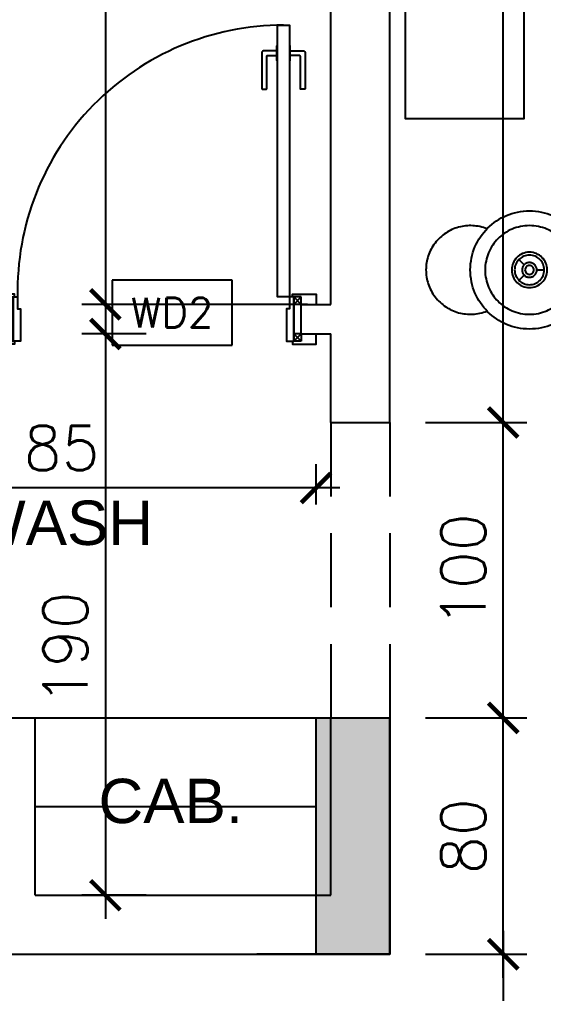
# Model space of a CAD drawing. Header units: centimetres. Extents: x -10658 to 14823, y -5448 to 3597.
# Drawn here: x -1408.3 to -1231, y 1451.7 to 1781.4 of the extents above; entities that cross this region are included whole.
import ezdxf
from ezdxf.xclip import XClip

# ---------------------------------------------------------------- set-up
doc = ezdxf.new("R2010")
doc.units = ezdxf.units.CM
doc.header["$LTSCALE"] = 100
doc.header["$MEASUREMENT"] = 0
doc.header["$XCLIPFRAME"] = 0
doc.header["$PDMODE"] = 35
doc.linetypes.add('A0-01 FLOOR PLANS$0$HIDDEN', pattern=[0.375, 0.25, -0.125])
for name, color, linetype in [('A0-01 FLOOR PLANS$0$CABINET', 4, 'Continuous'), ('A0-01 FLOOR PLANS$0$DIM IN', 1, 'Continuous'), ('A0-01 FLOOR PLANS$0$DOOR', 1, 'Continuous'), ('A0-01 FLOOR PLANS$0$FURNITURE', 111, 'Continuous'), ('A0-01 FLOOR PLANS$0$HIDDEN -03', 8, 'A0-01 FLOOR PLANS$0$HIDDEN'), ('A0-01 FLOOR PLANS$0$TEXT', 3, 'Continuous'), ('A0-01 FLOOR PLANS$0$TEXT-SCHED', 3, 'Continuous'), ('A0-01 FLOOR PLANS$0$WALL-01', 7, 'Continuous'), ('A0-01 FLOOR PLANS$0$WINDOW', 1, 'Continuous'), ('GRID$0$WOODEN DOOR', 1, 'Continuous'), ('SOURROUNDING$0$KERBSTONE', 11, 'Continuous'), ('XREF GF COL$0$COLUMN', 6, 'Continuous'), ('XREF GF COL$0$COLUMN HATCH', 201, 'Continuous')]:
    doc.layers.add(name, color=color, linetype=linetype)
doc.styles.add('A0-01 FLOOR PLANS$0$22', font='romans.shx')
doc.styles.add('A0-01 FLOOR PLANS$0$A0-01 GROUND FLOOR PLAN - For Entry modification$0$ROMANS', font='romans')
doc.styles.add('A0-01 FLOOR PLANS$0$ART-PS-1', font='arial.ttf', dxfattribs={"height": 20})
doc.dimstyles.new('A0-01 FLOOR PLANS$0$100', dxfattribs={"dimtxt": 15, "dimasz": 10, "dimexe": 8, "dimexo": 12, "dimgap": 6, "dimtad": 1, "dimdec": 0, "dimzin": 0, "dimdsep": 46, "dimtxsty": 'A0-01 FLOOR PLANS$0$22', "dimblk": 'A0-01 FLOOR PLANS$0$_ARCHTICK', "dimcen": 30, "dimdle": 8, "dimclrd": 1, "dimclre": 1, "dimclrt": 2, "dimadec": 0, "dimazin": 0, "dimtfac": 1, "dimtdec": 0, "dimtmove": 2, "dimatfit": 3, "dimldrblk": 'A0-01 FLOOR PLANS$0$_OBLIQUE', "dimfxl": 100, "dimtolj": 1, "dimtzin": 0, "dimarcsym": 0})
doc.dimstyles.new('A0-01 FLOOR PLANS$0$A0-01 GROUND FLOOR PLAN - For Entry modification$0$text', dxfattribs={"dimtxt": 18, "dimasz": 10, "dimexe": 10, "dimexo": 10, "dimgap": -6, "dimtad": 1, "dimtih": 1, "dimtoh": 1, "dimdec": 0, "dimdsep": 46, "dimtxsty": 'A0-01 FLOOR PLANS$0$A0-01 GROUND FLOOR PLAN - For Entry modification$0$ROMANS', "dimblk1": 'A0-01 FLOOR PLANS$0$A0-01 GROUND FLOOR PLAN - For Entry modification$0$_ARCHTICK', "dimblk2": 'A0-01 FLOOR PLANS$0$A0-01 GROUND FLOOR PLAN - For Entry modification$0$_ARCHTICK', "dimsah": 1, "dimcen": 25, "dimdle": 10, "dimse1": 1, "dimse2": 1, "dimsd1": 1, "dimsd2": 1, "dimclrd": 1, "dimclre": 1, "dimclrt": 2, "dimadec": 0, "dimazin": 0, "dimtfac": 1, "dimtdec": 0, "dimtmove": 2, "dimatfit": 3, "dimldrblk": 'A0-01 FLOOR PLANS$0$A0-01 GROUND FLOOR PLAN - For Entry modification$0$_ARCHTICK', "dimfxl": 1, "dimtolj": 1, "dimtzin": 0, "dimarcsym": 0})

# ---------------------------------------------------------------- blocks, each defined once
blk = doc.blocks.new('SOURROUNDING')
at = {"layer": 'SOURROUNDING$0$KERBSTONE', "lineweight": 13}
h = blk.add_hatch(dxfattribs=at)
h.set_pattern_fill('AR-HBONE', color=252, scale=5, angle=90)
h.paths.add_polyline_path([(-175, 1001.39), (-180.24, 999.4), (-175, 1003.26), (-175, 1910.07), (-189.19, 1904.68), (-175, 1915.15), (-175, 1965.25), (-177.79, 1965.57), (-175, 1966.16), (-175, 2515.31), (-190.95, 2509.26), (-175, 2521.02), (-175, 2569.63), (-179.55, 2570.15), (-175, 2571.11), (-175, 2808), (-890, 2808), (-890, 3028), (-1810, 3028), (-1810, 2511.19), (-1925, 2511.19), (-1925, 1979.72), (-1810, 1979.72), (-1810, 775), (-3028, 775), (-3028, 650), (-2728, 650), (-2448, 650), (-2428, 650), (-1382.07, 650), (-1382.07, 25), (-1257.59, 25), (-1257.07, 25), (-857.07, 25), (-732.07, 25), (-732.07, 668), (-175, 668)])
h.paths.add_polyline_path([(-1685, 828), (-1685, 2129.72), (-1770, 2129.72), (-1770, 2361.19), (-1685, 2361.19), (-1685, 2748), (-1220, 2748), (-1220, 2683), (-890, 2683), (-300, 2683), (-300, 788), (-590, 788), (-590, 793), (-817, 793), (-817, 713), (-1286.12, 713), (-1287.5, 828)], flags=16)
h.paths.add_polyline_path([(-1798.23, 1621.66), (-1726.11, 1621.66), (-1726.11, 1641.16), (-1798.23, 1641.16)], flags=16)
h.paths.add_polyline_path([(-1563.97, 2964.65), (-999.2, 2964.65), (-999.2, 3018.34), (-1563.97, 3018.34)], flags=16)
blk = doc.blocks.new('A0-01 FLOOR PLANS$0$Fur_Light-Table Lamp_D30_01')
for p, q in [((0, 2.5), (0, 5)), ((-3.54, -3.54), (-1.77, -1.77)), ((3.54, -3.54), (1.77, -1.77))]:
    blk.add_line(p, q)
for radius in [15, 6, 5, 2.5, 1.5]:
    blk.add_circle((0, 0), radius)
blk = doc.blocks.new('A0-01 FLOOR PLANS$0$LIVING')
at = {"layer": 'A0-01 FLOOR PLANS$0$FURNITURE'}
blk.add_lwpolyline([(-1564.7, 1868.81), (-1564.7, 1542.86), (-1604.7, 1542.86), (-1604.7, 1868.81)], close=True, dxfattribs=at)
blk.add_circle((-1562.79, 1491.66), 20, dxfattribs=at)
blk.add_arc((-1582.79, 1491.66), 15, 67.9757, 292.0243, dxfattribs=at)
at = {"layer": 'A0-01 FLOOR PLANS$0$FURNITURE', "xscale": -1, "rotation": 270}
blk.add_blockref('A0-01 FLOOR PLANS$0$Fur_Light-Table Lamp_D30_01', (-1562.79, 1491.66), dxfattribs=at)
blk = doc.blocks.new('XREF GF COL')
at = {"layer": 'XREF GF COL$0$COLUMN HATCH'}
blk.add_hatch(color=256, dxfattribs=at).paths.add_polyline_path([(-11694.7, 1508), (-11719.7, 1508), (-11719.7, 1428), (-11694.7, 1428)])
at = {"layer": 'XREF GF COL$0$COLUMN'}
blk.add_lwpolyline([(-11719.7, 1508), (-11694.7, 1508), (-11694.7, 1428), (-11719.7, 1428)], close=True, dxfattribs=at)
blk = doc.blocks.new('GRID')
at = {"layer": 'GRID$0$WOODEN DOOR'}
blk.add_line((-1392.09, 1428), (-1430.06, 1428), dxfattribs=at)
blk = doc.blocks.new('*D320')
at = {"layer": 'A0-01 FLOOR PLANS$0$TEXT-SCHED', "color": 1, "lineweight": -2, "transparency": 16777216}
for p, q in [((-1438.42, 1656.21), (-1478.99, 1656.21)), ((-1478.99, 1656.21), (-1478.99, 1634.21)), ((-1438.42, 1634.21), (-1438.42, 1656.21)), ((-1478.99, 1634.21), (-1438.42, 1634.21))]:
    blk.add_line(p, q, dxfattribs=at)
at = {"layer": 'Defpoints', "color": 0, "transparency": 16777216}
blk.add_point((-1458.71, 1645.21), dxfattribs=at)
blk.add_point((-1458.71, 1645.21), dxfattribs=at)
blk.add_point((-1458.71, 1645.21), dxfattribs=at)
at = {"layer": 'A0-01 FLOOR PLANS$0$TEXT-SCHED', "color": 2, "transparency": 16777216, "insert": (-1458.71, 1645.21), "char_height": 8, "width": 47.1429, "attachment_point": 5, "style": 'A0-01 FLOOR PLANS$0$A0-01 GROUND FLOOR PLAN - For Entry modification$0$ROMANS'}
blk.add_mtext('\\A1;{\\H1.25x;WD2}', dxfattribs=at)
blk = doc.blocks.new('A0-01 FLOOR PLANS$0$A0-01 GROUND FLOOR PLAN - For Entry modification$0$_ARCHTICK')
at = {"color": 0, "linetype": 'ByBlock', "const_width": 0.15}
blk.add_lwpolyline([(-0.5, -0.5), (0.5, 0.5)], dxfattribs=at)
blk = doc.blocks.new('A0-01 FLOOR PLANS$0$_ARCHTICK')
at = {"color": 0, "linetype": 'ByBlock', "const_width": 0.15}
blk.add_lwpolyline([(-0.5, -0.5), (0.5, 0.5)], dxfattribs=at)
blk = doc.blocks.new('*D362')
at = {"layer": 'A0-01 FLOOR PLANS$0$DIM IN', "color": 1, "lineweight": -2, "transparency": 16777216}
for p, q in [((-1481.29, 2136), (-1481.29, 1640)), ((-1412.84, 2128), (-1489.29, 2128)), ((-1412.84, 1648), (-1489.29, 1648))]:
    blk.add_line(p, q, dxfattribs=at)
at = {"layer": 'Defpoints', "color": 0, "transparency": 16777216}
for p in [(-1400.84, 2128), (-1481.29, 1648), (-1400.84, 1648)]:
    blk.add_point(p, dxfattribs=at)
at = {"layer": 'A0-01 FLOOR PLANS$0$DIM IN', "color": 1, "lineweight": -2, "transparency": 16777216, "xscale": 10, "yscale": 10, "zscale": 10}
for p, rotation in [((-1481.29, 2128), 90), ((-1481.29, 1648), 270)]:
    blk.add_blockref('A0-01 FLOOR PLANS$0$_ARCHTICK', p, dxfattribs=dict(at, rotation=rotation))
at = {"layer": 'A0-01 FLOOR PLANS$0$DIM IN', "color": 2, "transparency": 16777216, "insert": (-1494.79, 1888), "char_height": 15, "attachment_point": 5, "rotation": 90, "style": 'A0-01 FLOOR PLANS$0$22'}
blk.add_mtext('\\A1;480', dxfattribs=at)
blk = doc.blocks.new('A0-01 FLOOR PLANS$0$_OBLIQUE')
at = {"color": 0, "linetype": 'ByBlock'}
blk.add_line((-0.5, -0.5), (0.5, 0.5), dxfattribs=at)
blk = doc.blocks.new('*D363')
at = {"layer": 'A0-01 FLOOR PLANS$0$DIM IN', "color": 1, "lineweight": -2, "transparency": 16777216}
for p, q in [((-1481.29, 1646), (-1481.29, 1440)), ((-1467.45, 1638), (-1489.29, 1638)), ((-1467.45, 1448), (-1489.29, 1448))]:
    blk.add_line(p, q, dxfattribs=at)
at = {"layer": 'Defpoints', "color": 0, "transparency": 16777216}
for p in [(-1455.45, 1638), (-1481.29, 1448), (-1455.45, 1448)]:
    blk.add_point(p, dxfattribs=at)
at = {"layer": 'A0-01 FLOOR PLANS$0$DIM IN', "color": 1, "lineweight": -2, "transparency": 16777216, "xscale": 10, "yscale": 10, "zscale": 10}
for p, rotation in [((-1481.29, 1638), 90), ((-1481.29, 1448), 270)]:
    blk.add_blockref('A0-01 FLOOR PLANS$0$_ARCHTICK', p, dxfattribs=dict(at, rotation=rotation))
at = {"layer": 'A0-01 FLOOR PLANS$0$DIM IN', "color": 2, "transparency": 16777216, "insert": (-1494.79, 1531.58), "char_height": 15, "attachment_point": 5, "rotation": 90, "style": 'A0-01 FLOOR PLANS$0$22'}
blk.add_mtext('\\A1;190', dxfattribs=at)
blk = doc.blocks.new('*D364')
at = {"layer": 'A0-01 FLOOR PLANS$0$DIM IN', "color": 1, "lineweight": -2, "transparency": 16777216}
for p, q in [((-1595, 1580.22), (-1595, 1593.87)), ((-1410, 1580.22), (-1410, 1593.87)), ((-1402, 1585.87), (-1603, 1585.87))]:
    blk.add_line(p, q, dxfattribs=at)
at = {"layer": 'Defpoints', "color": 0, "transparency": 16777216}
for p in [(-1595, 1585.87), (-1595, 1568.22), (-1410, 1568.22)]:
    blk.add_point(p, dxfattribs=at)
at = {"layer": 'A0-01 FLOOR PLANS$0$DIM IN', "color": 1, "lineweight": -2, "transparency": 16777216, "xscale": 10, "yscale": 10, "zscale": 10, "rotation": 180}
blk.add_blockref('A0-01 FLOOR PLANS$0$_ARCHTICK', (-1595, 1585.87), dxfattribs=at)
at = {"layer": 'A0-01 FLOOR PLANS$0$DIM IN', "color": 1, "lineweight": -2, "transparency": 16777216, "xscale": 10, "yscale": 10, "zscale": 10}
blk.add_blockref('A0-01 FLOOR PLANS$0$_ARCHTICK', (-1410, 1585.87), dxfattribs=at)
at = {"layer": 'A0-01 FLOOR PLANS$0$DIM IN', "color": 2, "transparency": 16777216, "insert": (-1502.5, 1599.37), "char_height": 15, "attachment_point": 5, "style": 'A0-01 FLOOR PLANS$0$22'}
blk.add_mtext('\\A1;185', dxfattribs=at)
blk = doc.blocks.new('*D367')
at = {"layer": 'A0-01 FLOOR PLANS$0$DIM IN', "color": 1, "lineweight": -2, "transparency": 16777216}
for p, q in [((-1346.67, 1436), (-1346.67, 820)), ((-1364.32, 1428), (-1338.67, 1428)), ((-1364.32, 828), (-1338.67, 828))]:
    blk.add_line(p, q, dxfattribs=at)
at = {"layer": 'Defpoints', "color": 0, "transparency": 16777216}
for p in [(-1376.32, 1428), (-1376.32, 828), (-1346.67, 828)]:
    blk.add_point(p, dxfattribs=at)
at = {"layer": 'A0-01 FLOOR PLANS$0$DIM IN', "color": 1, "lineweight": -2, "transparency": 16777216, "xscale": 10, "yscale": 10, "zscale": 10}
for p, rotation in [((-1346.67, 1428), 90), ((-1346.67, 828), 270)]:
    blk.add_blockref('A0-01 FLOOR PLANS$0$_ARCHTICK', p, dxfattribs=dict(at, rotation=rotation))
at = {"layer": 'A0-01 FLOOR PLANS$0$DIM IN', "color": 2, "transparency": 16777216, "insert": (-1360.17, 1120.25), "char_height": 15, "attachment_point": 5, "rotation": 90, "style": 'A0-01 FLOOR PLANS$0$22'}
blk.add_mtext('\\A1;600', dxfattribs=at)
blk = doc.blocks.new('*D352')
at = {"layer": 'A0-01 FLOOR PLANS$0$DIM IN', "color": 1, "lineweight": -2, "transparency": 16777216}
for p, q in [((-1346.67, 1420), (-1346.67, 1516)), ((-1373, 1508), (-1338.67, 1508)), ((-1373, 1428), (-1338.67, 1428))]:
    blk.add_line(p, q, dxfattribs=at)
at = {"layer": 'Defpoints', "color": 0, "transparency": 16777216}
for p in [(-1385, 1508), (-1346.67, 1508), (-1385, 1428)]:
    blk.add_point(p, dxfattribs=at)
at = {"layer": 'A0-01 FLOOR PLANS$0$DIM IN', "color": 1, "lineweight": -2, "transparency": 16777216, "xscale": 10, "yscale": 10, "zscale": 10}
for p, rotation in [((-1346.67, 1508), 90), ((-1346.67, 1428), 270)]:
    blk.add_blockref('A0-01 FLOOR PLANS$0$_ARCHTICK', p, dxfattribs=dict(at, rotation=rotation))
at = {"layer": 'A0-01 FLOOR PLANS$0$DIM IN', "color": 2, "transparency": 16777216, "insert": (-1360.17, 1468), "char_height": 15, "attachment_point": 5, "rotation": 90, "style": 'A0-01 FLOOR PLANS$0$22'}
blk.add_mtext('\\A1;80', dxfattribs=at)
blk = doc.blocks.new('*D353')
at = {"layer": 'A0-01 FLOOR PLANS$0$DIM IN', "color": 1, "lineweight": -2, "transparency": 16777216}
for p, q in [((-1346.67, 1500), (-1346.67, 1616)), ((-1373, 1608), (-1338.67, 1608)), ((-1373, 1508), (-1338.67, 1508))]:
    blk.add_line(p, q, dxfattribs=at)
at = {"layer": 'Defpoints', "color": 0, "transparency": 16777216}
for p in [(-1385, 1608), (-1346.67, 1608), (-1385, 1508)]:
    blk.add_point(p, dxfattribs=at)
at = {"layer": 'A0-01 FLOOR PLANS$0$DIM IN', "color": 1, "lineweight": -2, "transparency": 16777216, "xscale": 10, "yscale": 10, "zscale": 10}
for p, rotation in [((-1346.67, 1608), 90), ((-1346.67, 1508), 270)]:
    blk.add_blockref('A0-01 FLOOR PLANS$0$_ARCHTICK', p, dxfattribs=dict(at, rotation=rotation))
at = {"layer": 'A0-01 FLOOR PLANS$0$DIM IN', "color": 2, "transparency": 16777216, "insert": (-1360.17, 1558), "char_height": 15, "attachment_point": 5, "rotation": 90, "style": 'A0-01 FLOOR PLANS$0$22'}
blk.add_mtext('\\A1;100', dxfattribs=at)
blk = doc.blocks.new('*D354')
at = {"layer": 'A0-01 FLOOR PLANS$0$DIM IN', "color": 1, "lineweight": -2, "transparency": 16777216}
for p, q in [((-1346.67, 1600), (-1346.67, 2136)), ((-1373, 2128), (-1338.67, 2128)), ((-1373, 1608), (-1338.67, 1608))]:
    blk.add_line(p, q, dxfattribs=at)
at = {"layer": 'Defpoints', "color": 0, "transparency": 16777216}
for p in [(-1385, 2128), (-1346.67, 2128), (-1385, 1608)]:
    blk.add_point(p, dxfattribs=at)
at = {"layer": 'A0-01 FLOOR PLANS$0$DIM IN', "color": 1, "lineweight": -2, "transparency": 16777216, "xscale": 10, "yscale": 10, "zscale": 10}
for p, rotation in [((-1346.67, 2128), 90), ((-1346.67, 1608), 270)]:
    blk.add_blockref('A0-01 FLOOR PLANS$0$_ARCHTICK', p, dxfattribs=dict(at, rotation=rotation))
at = {"layer": 'A0-01 FLOOR PLANS$0$DIM IN', "color": 2, "transparency": 16777216, "insert": (-1360.17, 1868), "char_height": 15, "attachment_point": 5, "rotation": 90, "style": 'A0-01 FLOOR PLANS$0$22'}
blk.add_mtext('\\A1;520', dxfattribs=at)
blk = doc.blocks.new('A0-01 FLOOR PLANS$0$DOOR 25CM')
at = {"layer": 'A0-01 FLOOR PLANS$0$DOOR'}
blk.add_lwpolyline([(-4739.05, 1353.5), (-4735.05, 1353.5), (-4735.05, 1261.5), (-4739.05, 1261.5)], close=True, dxfattribs=at)
for points in [[(-4739.05, 1341.5), (-4739.35, 1341.5), (-4739.35, 1346.5), (-4739.05, 1346.5)], [(-4735.05, 1341.5), (-4734.75, 1341.5), (-4734.75, 1346.5), (-4735.05, 1346.5)]]:
    blk.add_lwpolyline(points, dxfattribs=at)
for points in [[(-4739.35, 1344.8), (-4743.85, 1344.8, 0.414214), (-4744.35, 1344.3), (-4744.35, 1332, 0.414214), (-4744.15, 1331.8), (-4742.95, 1331.8, 0.414214), (-4742.75, 1332), (-4742.75, 1343, -0.414214), (-4742.55, 1343.2), (-4739.35, 1343.2)], [(-4734.75, 1344.8), (-4730.26, 1344.8, -0.414214), (-4729.76, 1344.3), (-4729.76, 1332, -0.414214), (-4729.96, 1331.8), (-4731.16, 1331.8, -0.414214), (-4731.36, 1332), (-4731.36, 1343, 0.414214), (-4731.56, 1343.2), (-4734.75, 1343.2)]]:
    blk.add_lwpolyline(points, format="xyb", dxfattribs=at)
blk.add_arc((-4737.11, 1263.56), 89.94, 89.9604, 181.3128, dxfattribs=at)
blk = doc.blocks.new('A0-01 FLOOR PLANS$0$90-10')
at = {"layer": 'A0-01 FLOOR PLANS$0$DOOR', "linetype": 'Continuous'}
for p, q in [((9747.9, -4467.93), (9747.9, -4470.43)), ((9857.88, -4467.93), (9857.88, -4470.43)), ((9747.9, -4482.93), (9747.9, -4480.43)), ((9755.4, -4482.93), (9755.4, -4480.43)), ((9850.38, -4482.93), (9850.38, -4480.43)), ((9857.88, -4482.93), (9857.88, -4480.43))]:
    blk.add_line(p, q, dxfattribs=at)
at = {"layer": 'A0-01 FLOOR PLANS$0$DOOR'}
for p, q in [((9752.9, -4470.43), (9752.9, -4467.93)), ((9752.9, -4467.93), (9755.4, -4467.93)), ((9755.4, -4467.93), (9752.9, -4470.43)), ((9755.4, -4470.43), (9752.9, -4467.93)), ((9752.9, -4470.43), (9755.4, -4470.43)), ((9852.88, -4467.93), (9850.38, -4467.93)), ((9850.38, -4467.93), (9852.88, -4470.43)), ((9850.38, -4470.43), (9852.88, -4467.93)), ((9852.88, -4470.43), (9850.38, -4470.43)), ((9852.88, -4470.43), (9852.88, -4467.93)), ((9752.9, -4480.43), (9752.9, -4482.93)), ((9755.4, -4482.93), (9752.9, -4480.43)), ((9755.4, -4480.43), (9752.9, -4482.93)), ((9752.9, -4480.43), (9755.4, -4480.43)), ((9850.38, -4482.93), (9852.88, -4480.43)), ((9850.38, -4480.43), (9852.88, -4482.93)), ((9852.88, -4480.43), (9850.38, -4480.43)), ((9852.88, -4480.43), (9852.88, -4482.93)), ((9752.9, -4482.93), (9755.4, -4482.93)), ((9852.88, -4482.93), (9850.38, -4482.93))]:
    blk.add_line(p, q, dxfattribs=at)
for points in [[(9755.9, -4467.93), (9755.9, -4466.93), (9747.9, -4466.93), (9747.9, -4467.93)], [(9849.88, -4467.93), (9849.88, -4466.93), (9857.88, -4466.93), (9857.88, -4467.93)], [(9755.4, -4467.93), (9755.4, -4482.93)], [(9755.4, -4467.93), (9756.9, -4467.93), (9756.9, -4471.93), (9757.9, -4471.93), (9757.9, -4482.93), (9755.4, -4482.93), (9755.4, -4467.93)], [(9850.38, -4467.93), (9848.88, -4467.93), (9848.88, -4471.93), (9847.88, -4471.93), (9847.88, -4482.93), (9850.38, -4482.93), (9850.38, -4467.93)], [(9850.38, -4467.93), (9850.38, -4482.93)], [(9755.9, -4482.93), (9755.9, -4483.93), (9747.9, -4483.93), (9747.9, -4482.93)], [(9849.88, -4482.93), (9849.88, -4483.93), (9857.88, -4483.93), (9857.88, -4482.93)]]:
    blk.add_lwpolyline(points, dxfattribs=at)
at = {"layer": 'A0-01 FLOOR PLANS$0$DOOR', "linetype": 'Continuous', "xscale": -1}
blk.add_blockref('A0-01 FLOOR PLANS$0$DOOR 25CM', (5021.85, -5729.43), dxfattribs=at)
blk = doc.blocks.new('A0-01 FLOOR PLANS')
at = {"layer": 'A0-01 FLOOR PLANS$0$CABINET', "linetype": 'Continuous'}
for p, q in [((-1505, 1508), (-1410, 1508)), ((-1505, 1478), (-1410, 1478))]:
    blk.add_line(p, q, dxfattribs=at)
at = {"layer": 'A0-01 FLOOR PLANS$0$HIDDEN -03'}
for p, q in [((-1405, 1608), (-1405, 1508)), ((-1385, 1608), (-1385, 1508))]:
    blk.add_line(p, q, dxfattribs=at)
at = {"layer": 'A0-01 FLOOR PLANS$0$WALL-01'}
for p, q in [((-1405, 1648), (-1405, 2128)), ((-1385, 1608), (-1385, 2128)), ((-1415, 1638), (-1415, 1648)), ((-1415, 1648), (-1405, 1648)), ((-1415, 1638), (-1405, 1638)), ((-1405, 1608), (-1405, 1638)), ((-1405, 1608), (-1385, 1608)), ((-1515, 1508), (-1505, 1508)), ((-1505, 1448), (-1505, 1508)), ((-1405, 1448), (-1405, 1508)), ((-1405, 1508), (-1385, 1508)), ((-1385, 1428), (-1385, 1508)), ((-1505, 1448), (-1405, 1448)), ((-1755, 1428), (-1385, 1428))]:
    blk.add_line(p, q, dxfattribs=at)
at = {"layer": 'A0-01 FLOOR PLANS$0$DOOR', "xscale": -1}
blk.add_blockref('A0-01 FLOOR PLANS$0$90-10', (8337.9, 6118.43), dxfattribs=at)
at = {"layer": 'A0-01 FLOOR PLANS$0$FURNITURE'}
blk.add_blockref('A0-01 FLOOR PLANS$0$LIVING', (225, 168), dxfattribs=at)
at = {"layer": 'A0-01 FLOOR PLANS$0$WALL-01'}
blk.add_blockref('GRID', (0, 0), dxfattribs=at)
at = {"layer": 'A0-01 FLOOR PLANS$0$WINDOW'}
blk.add_blockref('XREF GF COL', (10309.7, 0), dxfattribs=at)
at = {"layer": 'A0-01 FLOOR PLANS$0$TEXT', "style": 'A0-01 FLOOR PLANS$0$ART-PS-1'}
for s, p in [('WASH', (-1528.02, 1566.57)), ('CAB.', (-1483.6, 1472.41))]:
    blk.add_text(s, height=15, dxfattribs=at).set_placement(p)
at = {"layer": 'A0-01 FLOOR PLANS$0$DIM IN'}
for base, p1, p2, picture, middle in [((-1481.29, 1648), (-1400.84, 2128), (-1400.84, 1648), '*D362', (-1494.79, 1888)), ((-1346.67, 2128), (-1385, 1608), (-1385, 2128), '*D354', (-1360.17, 1868)), ((-1346.67, 1608), (-1385, 1508), (-1385, 1608), '*D353', (-1360.17, 1558)), ((-1346.67, 1508), (-1385, 1428), (-1385, 1508), '*D352', (-1360.17, 1468))]:
    dim = blk.add_linear_dim(base=base, p1=p1, p2=p2, angle=90, dimstyle='A0-01 FLOOR PLANS$0$100', override={"dimfxl": 0.075}, dxfattribs=at)
    dim.commit()
    dim.dimension.update_dxf_attribs({"geometry": picture, "text_midpoint": middle})
for base, p1, p2, picture, middle in [((-1481.29, 1448), (-1455.45, 1638), (-1455.45, 1448), '*D363', (-1494.79, 1531.58)), ((-1346.67, 828), (-1376.32, 1428), (-1376.32, 828), '*D367', (-1360.17, 1120.25))]:
    dim = blk.add_linear_dim(base=base, p1=p1, p2=p2, angle=90, dimstyle='A0-01 FLOOR PLANS$0$100', override={"dimfxl": 0.075}, dxfattribs=at)
    dim.commit()
    dim.dimension.update_dxf_attribs({"geometry": picture, "text_midpoint": middle, "dimtype": 128})
dim = blk.add_linear_dim(base=(-1595, 1585.87), p1=(-1410, 1568.22), p2=(-1595, 1568.22), dimstyle='A0-01 FLOOR PLANS$0$100', override={"dimfxl": 0.075}, dxfattribs=at)
dim.commit()
dim.dimension.update_dxf_attribs({"geometry": '*D364', "text_midpoint": (-1502.5, 1599.37)})
at = {"layer": 'A0-01 FLOOR PLANS$0$TEXT-SCHED'}
dim = blk.add_linear_dim(base=(-1458.71, 1645.21), p1=(-1458.71, 1645.21), p2=(-1458.71, 1645.21), text='{\\H1.25x;WD2}', dimstyle='A0-01 FLOOR PLANS$0$A0-01 GROUND FLOOR PLAN - For Entry modification$0$text', override={"dimtxt": 8, "dimgap": -6, "dimclrt": 2}, dxfattribs=at)
dim.commit()
dim.dimension.update_dxf_attribs({"geometry": '*D320', "text_midpoint": (-1458.71, 1645.21), "dimtype": 128})

msp = doc.modelspace()

# ---------------------------------------------------------------- block references
msp.add_blockref('SOURROUNDING', (0, 0))
ref = msp.add_blockref('A0-01 FLOOR PLANS', (102, 37))
XClip(ref).set_block_clipping_path([(-400, 2648), (-994, 2648), (-994, 2645), (-1320, 2645), (-1320, 2713), (-1789, 2713), (-1789, 789), (-994, 789), (-994, 754), (-694, 754), (-694, 749), (-400, 749)])

doc.saveas('drawing.dxf')
